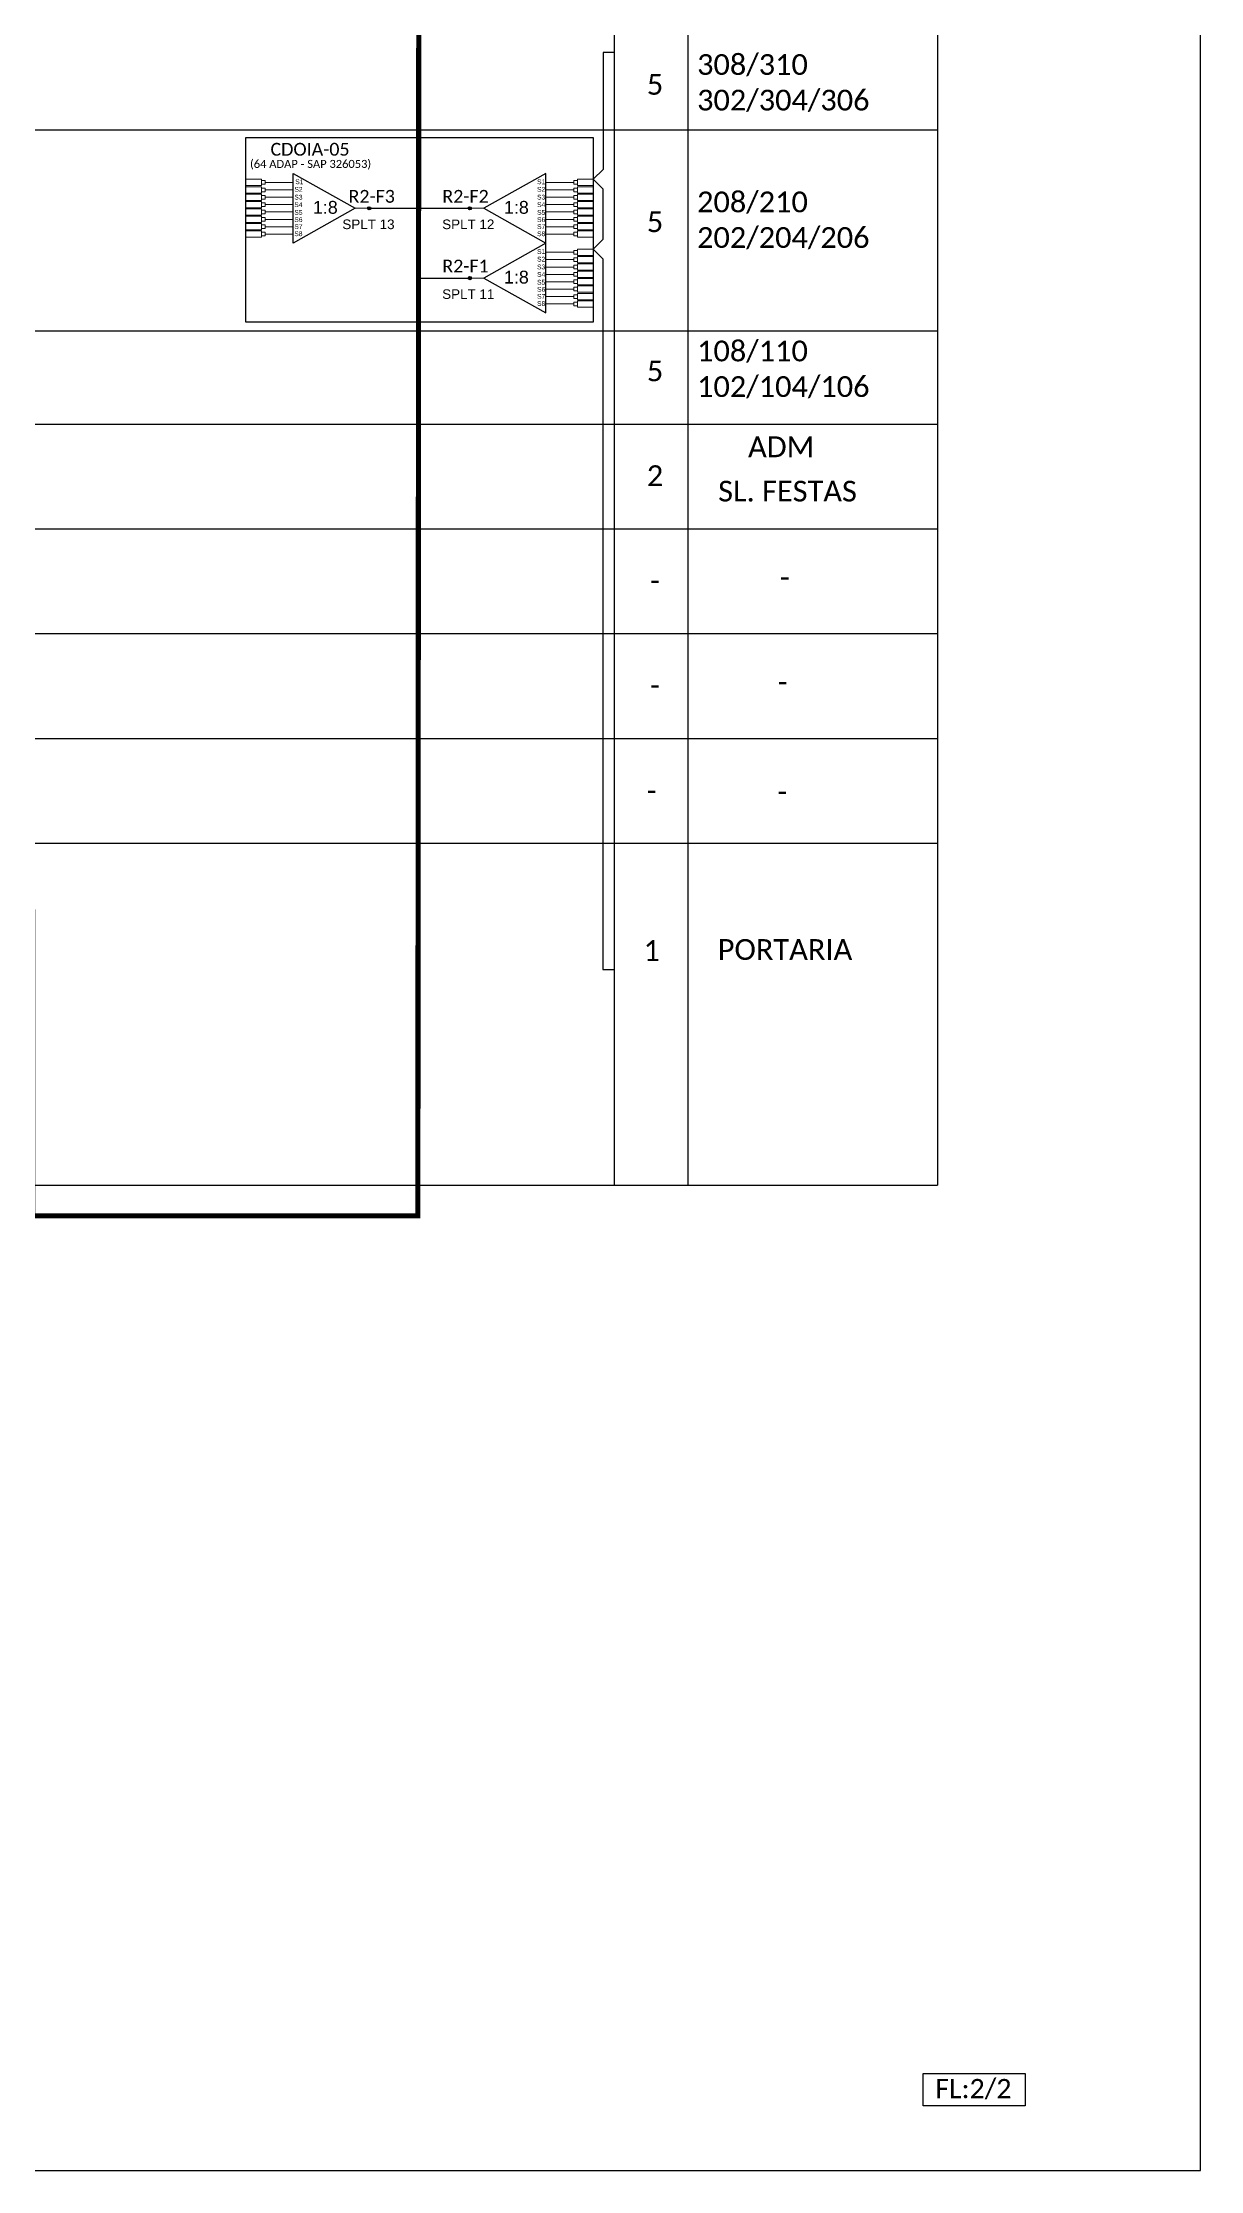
# Model space of a CAD drawing. Header units: metres. Extents: x -1286 to 457, y -500 to 94.
# Drawn here: x 276.1 to 456.9, y -499.8 to -167.5 of the extents above; entities that cross this region are included whole.
import ezdxf
from ezdxf.enums import TextEntityAlignment as Align

# ---------------------------------------------------------------- set-up
doc = ezdxf.new("R2010")
doc.units = ezdxf.units.M
doc.styles.add('ARIAL', font='arial.ttf')
doc.styles.add('WMF-Calibri0', font='calibri.ttf')

# ---------------------------------------------------------------- blocks, each defined once
blk = doc.blocks.new('SPLT_1-8_SC-APC')
at = {"color": 1}
blk.add_lwpolyline([(-7.37, -2.1), (-17.04, -7.55), (-7.37, -13), (-7.37, -2.1)], dxfattribs=at)
at = {"color": 3, "lineweight": 0}
for points in [[(-2.99, -3.22), (-2.41, -3.22), (-2.41, -3.8), (-2.99, -3.8)], [(-2.99, -4.38), (-2.41, -4.38), (-2.41, -4.95), (-2.99, -4.95)], [(-2.99, -5.53), (-2.41, -5.53), (-2.41, -6.1), (-2.99, -6.1)], [(-2.99, -6.68), (-2.41, -6.68), (-2.41, -7.26), (-2.99, -7.26)], [(-2.99, -7.84), (-2.41, -7.84), (-2.41, -8.41), (-2.99, -8.41)], [(-2.99, -8.99), (-2.41, -8.99), (-2.41, -9.56), (-2.99, -9.56)], [(-2.99, -10.14), (-2.41, -10.14), (-2.41, -10.72), (-2.99, -10.72)], [(-2.99, -11.3), (-2.41, -11.3), (-2.41, -11.87), (-2.99, -11.87)]]:
    blk.add_lwpolyline(points, close=True, dxfattribs=at)
for points in [[(-2.41, -3.02), (-2.41, -4)], [(-2.41, -3.02), (0, -3.02)], [(-2.99, -3.51), (-7.37, -3.51)], [(-7.37, -4.66), (-2.99, -4.66)], [(-7.37, -5.82), (-2.99, -5.82)], [(-2.41, -4), (0, -4)], [(-2.41, -4.17), (-2.41, -5.16)], [(-2.41, -4.17), (0, -4.17)], [(-2.41, -5.16), (0, -5.16)], [(-2.41, -5.32), (-2.41, -6.31)], [(-2.41, -5.32), (0, -5.32)], [(-2.41, -6.31), (0, -6.31)], [(-2.41, -6.48), (-2.41, -7.46)], [(-2.41, -6.48), (0, -6.48)], [(-7.37, -6.97), (-2.99, -6.97)], [(-7.37, -8.12), (-2.99, -8.12)], [(-7.37, -9.28), (-2.99, -9.28)], [(-2.41, -7.46), (0, -7.46)], [(-2.41, -7.63), (-2.41, -8.62)], [(-2.41, -7.63), (0, -7.63)], [(-2.41, -8.62), (0, -8.62)], [(-2.41, -8.78), (-2.41, -9.77)], [(-2.41, -8.78), (0, -8.78)], [(-2.41, -9.77), (0, -9.77)], [(-2.41, -9.94), (-2.41, -10.92)], [(-2.41, -9.94), (0, -9.94)], [(-7.37, -10.43), (-2.99, -10.43)], [(-7.37, -11.58), (-2.99, -11.58)], [(-2.41, -10.92), (0, -10.92)], [(-2.41, -11.09), (-2.41, -12.08)], [(-2.41, -11.09), (0, -11.09)], [(-2.41, -12.08), (0, -12.08)]]:
    blk.add_lwpolyline(points, dxfattribs=at)
at = {"color": 1, "lineweight": 0}
blk.add_lwpolyline([(-17.04, -7.55), (-19.26, -7.55)], dxfattribs=at)
at = {"color": 1, "style": 'ARIAL'}
for s, height, p in [('S1', 0.75, (-8.74, -3.78)), ('1:8', 2, (-13.91, -8.4)), ('S2', 0.75, (-8.74, -4.97)), ('S3', 0.75, (-8.74, -6.18)), ('S4', 0.75, (-8.74, -7.36)), ('S5', 0.75, (-8.74, -8.57)), ('S6', 0.75, (-8.74, -9.69)), ('S7', 0.75, (-8.74, -10.78)), ('S8', 0.75, (-8.74, -11.9))]:
    blk.add_text(s, height=height, dxfattribs=at).set_placement(p)
blk = doc.blocks.new('SPLT_1-8_SC-APC_ESQ')
at = {"color": 3, "lineweight": 0}
for points in [[(2.41, -3.02), (0, -3.02)], [(2.41, -3.02), (2.41, -4)], [(2.41, -4), (0, -4)], [(2.41, -4.17), (0, -4.17)], [(2.41, -5.16), (0, -5.16)], [(2.41, -5.32), (0, -5.32)], [(2.41, -6.31), (0, -6.31)], [(2.41, -6.48), (0, -6.48)], [(2.41, -4.17), (2.41, -5.16)], [(2.41, -5.32), (2.41, -6.31)], [(2.41, -6.48), (2.41, -7.46)], [(2.99, -3.51), (7.37, -3.51)], [(7.37, -4.66), (2.99, -4.66)], [(7.37, -5.82), (2.99, -5.82)], [(2.41, -7.46), (0, -7.46)], [(2.41, -7.63), (0, -7.63)], [(2.41, -8.62), (0, -8.62)], [(2.41, -8.78), (0, -8.78)], [(2.41, -9.77), (0, -9.77)], [(2.41, -9.94), (0, -9.94)], [(2.41, -7.63), (2.41, -8.62)], [(2.41, -8.78), (2.41, -9.77)], [(2.41, -9.94), (2.41, -10.92)], [(7.37, -6.97), (2.99, -6.97)], [(7.37, -8.12), (2.99, -8.12)], [(7.37, -9.28), (2.99, -9.28)], [(2.41, -10.92), (0, -10.92)], [(2.41, -11.09), (0, -11.09)], [(2.41, -12.08), (0, -12.08)], [(2.41, -11.09), (2.41, -12.08)], [(7.37, -10.43), (2.99, -10.43)], [(7.37, -11.58), (2.99, -11.58)]]:
    blk.add_lwpolyline(points, dxfattribs=at)
for points in [[(2.99, -3.22), (2.41, -3.22), (2.41, -3.8), (2.99, -3.8)], [(2.99, -4.38), (2.41, -4.38), (2.41, -4.95), (2.99, -4.95)], [(2.99, -5.53), (2.41, -5.53), (2.41, -6.1), (2.99, -6.1)], [(2.99, -6.68), (2.41, -6.68), (2.41, -7.26), (2.99, -7.26)], [(2.99, -7.84), (2.41, -7.84), (2.41, -8.41), (2.99, -8.41)], [(2.99, -8.99), (2.41, -8.99), (2.41, -9.56), (2.99, -9.56)], [(2.99, -10.14), (2.41, -10.14), (2.41, -10.72), (2.99, -10.72)], [(2.99, -11.3), (2.41, -11.3), (2.41, -11.87), (2.99, -11.87)]]:
    blk.add_lwpolyline(points, close=True, dxfattribs=at)
at = {"color": 1}
blk.add_lwpolyline([(7.37, -2.1), (17.04, -7.55), (7.37, -13), (7.37, -2.1)], dxfattribs=at)
at = {"color": 1, "lineweight": 0}
blk.add_lwpolyline([(17.04, -7.55), (19.26, -7.55)], dxfattribs=at)
at = {"color": 1, "style": 'ARIAL'}
for s, height, p in [('S1', 0.75, (7.7, -3.78)), ('S3', 0.75, (7.55, -6.18)), ('S4', 0.75, (7.55, -7.36)), ('S2', 0.75, (7.56, -4.97)), ('1:8', 2, (10.45, -8.4)), ('S5', 0.75, (7.55, -8.57)), ('S6', 0.75, (7.55, -9.69)), ('S7', 0.75, (7.55, -10.78)), ('S8', 0.75, (7.55, -11.9))]:
    blk.add_text(s, height=height, dxfattribs=at).set_placement(p)

msp = doc.modelspace()

# ---------------------------------------------------------------- hatches: boundary and pattern name
h = msp.add_hatch(color=3)
h.dxf.hatch_style = 1
edge = h.paths.add_edge_path()
edge.add_arc((327.1, -193.35), 0.256, 0, 360)
h = msp.add_hatch(color=3)
h.dxf.hatch_style = 1
edge = h.paths.add_edge_path()
edge.add_arc((342.82, -193.35), 0.256, 0, 360)
h = msp.add_hatch(color=3)
h.dxf.hatch_style = 1
edge = h.paths.add_edge_path()
edge.add_arc((342.82, -204.24), 0.256, 0, 360)

# ---------------------------------------------------------------- linework, layer by layer
msp.add_lwpolyline([(-384.06, -499.81), (456.94, -499.81), (456.94, 94.19), (-384.06, 94.19)], close=True)
for points in [[(365.36, 9.19), (365.36, -345.91)], [(415.87, 9.19), (415.87, -345.91)], [(376.94, -345.91), (376.94, 0.97)], [(67.46, -181.09), (415.87, -181.09)], [(67.46, -212.47), (415.87, -212.47)], [(67.46, -227.04), (415.87, -227.04)], [(67.46, -243.41), (415.87, -243.41)], [(67.46, -259.78), (415.87, -259.78)], [(67.46, -276.15), (415.87, -276.15)], [(67.46, -292.53), (415.87, -292.53)], [(67.46, -345.91), (415.87, -345.91)]]:
    msp.add_lwpolyline(points)
at = {"color": 6, "const_width": 0.8}
msp.add_lwpolyline([(334.94, -14.24), (334.69, -350.71), (274.55, -350.71), (274.55, -303.22), (245.96, -303.22), (245.96, -308.25)], dxfattribs=at)
at = {"color": 3}
msp.add_lwpolyline([(365.28, -169.04), (363.62, -169.04), (363.62, -187.31), (362.05, -188.82), (363.61, -190.33), (363.61, -198.21), (362.05, -199.71), (363.61, -201.22), (363.61, -312.22), (365.27, -312.22)], dxfattribs=at)
at = {"color": 1}
msp.add_lwpolyline([(307.84, -182.29), (362.08, -182.29), (362.08, -211.11), (307.84, -211.11)], close=True, dxfattribs=at)
at = {"color": 6}
for points in [[(327.1, -193.35), (342.79, -193.35)], [(334.95, -204.24), (342.79, -204.24)]]:
    msp.add_lwpolyline(points, dxfattribs=at)
at = {"color": 7}
msp.add_lwpolyline([(413.64, -484.64), (429.57, -484.64), (429.57, -489.7), (413.64, -489.7)], close=True, dxfattribs=at)
at = {"color": 3}
for centre in [(327.1, -193.35), (342.82, -193.35), (342.82, -204.24)]:
    msp.add_circle(centre, 0.256, dxfattribs=at)

# ---------------------------------------------------------------- block references
msp.add_blockref('SPLT_1-8_SC-APC_ESQ', (307.84, -185.8))
for p in [(362.05, -185.8), (362.05, -196.7)]:
    msp.add_blockref('SPLT_1-8_SC-APC', p, dxfattribs=at)

# ---------------------------------------------------------------- texts
at = {"color": 7}
for s, height, style, p in [('308/310', 3.24, 'WMF-Calibri0', (378.31, -172.51)), ('302/304/306', 3.24, 'WMF-Calibri0', (378.31, -178.07)), ('208/210', 3.24, 'WMF-Calibri0', (378.31, -193.97)), ('SPLT 13', 1.5, 'ARIAL', (322.9, -196.6)), ('SPLT 12', 1.5, 'ARIAL', (338.49, -196.6)), ('202/204/206', 3.24, 'WMF-Calibri0', (378.31, -199.53)), ('SPLT 11', 1.5, 'ARIAL', (338.49, -207.5)), ('108/110', 3.24, 'WMF-Calibri0', (378.31, -217.25)), ('102/104/106', 3.24, 'WMF-Calibri0', (378.31, -222.81)), ('ADM', 3.24, 'WMF-Calibri0', (386.27, -232.22)), ('SL. FESTAS', 3.24, 'WMF-Calibri0', (381.6, -239.14)), ('-', 3.24, 'WMF-Calibri0', (391.25, -252.57)), ('-', 3.24, 'WMF-Calibri0', (390.9, -268.94)), ('-', 3.24, 'WMF-Calibri0', (390.86, -286.08)), ('PORTARIA', 3.24, 'WMF-Calibri0', (381.54, -310.73))]:
    msp.add_text(s, height=height, dxfattribs=dict(at, style=style)).set_placement(p)
at = {"color": 1, "style": 'WMF-Calibri0'}
msp.add_text('(64 ADAP - SAP 326053)', height=1.25, dxfattribs=at).set_placement((317.93, -187.04), align=Align.CENTER)
msp.add_text('CDOIA-05', height=2, dxfattribs=at).set_placement((311.67, -185.13))
at = {"color": 6, "style": 'WMF-Calibri0'}
for s, p in [('R2-F3', (323.86, -192.48)), ('R2-F2', (338.52, -192.48)), ('R2-F1', (338.52, -203.37))]:
    msp.add_text(s, height=2, dxfattribs=at).set_placement(p)
at = {"style": 'WMF-Calibri0'}
msp.add_text('FL:2/2', height=3, dxfattribs=at).set_placement((415.51, -488.52))
at = {"color": 7, "style": 'WMF-Calibri0', "flags": 4}
for tag, p in [('5', (371.74, -173.99)), ('5', (371.74, -195.45)), ('5', (371.74, -218.74)), ('2', (371.74, -235.11)), ('-', (371.74, -251.48)), ('-', (371.74, -267.85)), ('-', (371.22, -284.3)), ('1', (371.22, -309.27))]:
    msp.add_attdef(tag, text='XX', height=3.24, dxfattribs=at).set_placement(p, align=Align.MIDDLE_CENTER)

doc.saveas('drawing.dxf')
